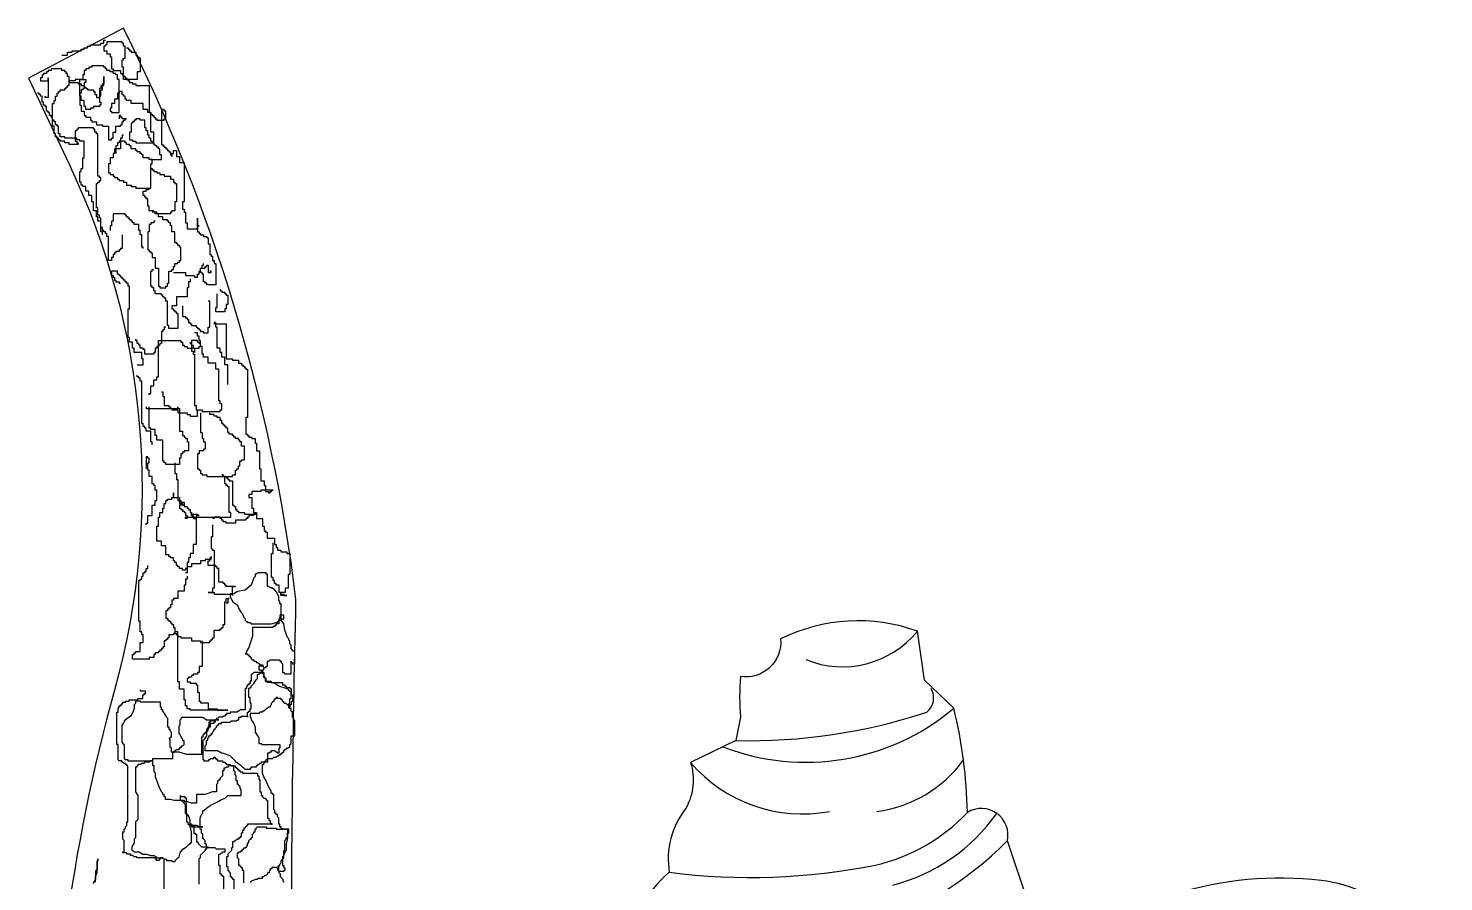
# Model space of a CAD drawing. Extents: x 955 to 1117, y 165 to 443.
# Drawn here: x 955.1 to 1108.8, y 350.2 to 442.9 of the extents above; entities that cross this region are included whole.
import ezdxf

# ---------------------------------------------------------------- set-up
doc = ezdxf.new("R2010")
doc.units = 0
doc.header["$LTSCALE"] = 10
doc.header["$MEASUREMENT"] = 0
for name, color, linetype in [('3', 3, 'CONTINUOUS'), ('4', 4, 'CONTINUOUS'), ('7', 7, 'CONTINUOUS')]:
    doc.layers.add(name, color=color, linetype=linetype)

msp = doc.modelspace()

# ---------------------------------------------------------------- linework, layer by layer
at = {"layer": '3'}
for points in [[(958.69, 439.94), (959.34, 439.94), (959.34, 440.26), (959.84, 440.26), (959.84, 440.43), (960.82, 440.43), (960.82, 440.59), (961.15, 440.59), (961.15, 440.76), (961.48, 440.76), (961.48, 440.92), (961.81, 440.92), (961.81, 441.08), (962.95, 441.08), (962.95, 441.25), (963.28, 441.25), (963.28, 441.58), (963.45, 441.58)], [(965.74, 440.76), (965.91, 440.76), (965.91, 440.59), (966.07, 440.59), (966.07, 440.43), (966.24, 440.43), (966.24, 440.26), (966.73, 440.26), (966.73, 439.94), (966.89, 439.94), (966.89, 439.77), (967.06, 439.77), (967.06, 439.61), (967.22, 439.61), (967.22, 438.13), (966.89, 438.13), (966.89, 437.31), (965.41, 437.31), (965.41, 438.63), (965.25, 438.63), (965.25, 439.45), (965.41, 439.45), (965.41, 439.61), (965.58, 439.61), (965.58, 440.92), (965.41, 440.92), (965.41, 441.25), (965.25, 441.25), (965.25, 441.41), (963.61, 441.41), (963.61, 441.08), (963.45, 441.08), (963.45, 440.92), (963.28, 440.92), (963.28, 440.43), (963.61, 440.43), (963.61, 440.1), (963.94, 440.1), (963.94, 439.77), (964.1, 439.77), (964.1, 438.46), (964.27, 438.46), (964.27, 438.3), (965.09, 438.3), (965.09, 437.97), (965.25, 437.97), (965.25, 437.81), (965.41, 437.81), (965.41, 437.64), (965.58, 437.64), (965.58, 437.48), (965.74, 437.48), (965.74, 437.31), (965.91, 437.31), (965.91, 437.15), (966.07, 437.15), (966.07, 436.99), (966.4, 436.99), (966.4, 436.82), (966.73, 436.82), (966.73, 436.66), (968.2, 436.66), (968.2, 433.71), (968.37, 433.71), (968.37, 433.54), (968.53, 433.54), (968.53, 433.38), (968.7, 433.38), (968.7, 433.21), (968.86, 433.21), (968.86, 433.05), (969.02, 433.05), (969.02, 432.89), (969.84, 432.89), (969.84, 433.05), (970.01, 433.05), (970.01, 433.87), (969.84, 433.87), (969.84, 434.03), (969.52, 434.03), (969.52, 430.26), (969.68, 430.26), (969.68, 430.1), (969.84, 430.1), (969.84, 429.94), (970.01, 429.94), (970.01, 429.77), (970.17, 429.77), (970.17, 429.61), (970.34, 429.61), (970.34, 429.44), (970.5, 429.44), (970.5, 429.12), (970.67, 429.12), (970.67, 428.95), (970.67, 429.28), (970.83, 429.28), (970.83, 429.61), (971.16, 429.61), (971.16, 428.95), (971.49, 428.95), (971.49, 428.3), (971.98, 428.3), (971.98, 424.03), (971.81, 424.03), (971.81, 423.21), (971.98, 423.21), (971.98, 422.88), (972.14, 422.88), (972.14, 421.74), (972.31, 421.74), (972.31, 421.08), (973.45, 421.08), (973.45, 421.41), (973.62, 421.41), (973.45, 421.41), (973.45, 422.23), (973.45, 420.75), (973.62, 420.75), (973.62, 420.59), (973.78, 420.59), (973.78, 420.43), (974.11, 420.43), (974.11, 420.26), (974.44, 420.26), (974.44, 420.1), (974.6, 420.1), (974.6, 419.44), (974.77, 419.44), (974.77, 418.29), (974.93, 418.29), (974.93, 418.13), (975.09, 418.13), (975.09, 417.64), (975.26, 417.64), (975.26, 417.31), (975.42, 417.31), (975.42, 415.01), (974.44, 415.01), (974.44, 415.18), (974.27, 415.18), (974.27, 415.34), (974.11, 415.34), (974.11, 416.16), (973.95, 416.16), (973.95, 416.33), (973.78, 416.33), (973.78, 416.82), (974.27, 416.82), (974.27, 416.98), (974.44, 416.98), (974.44, 417.15), (974.6, 417.15), (974.6, 416.33), (974.93, 416.33), (974.93, 416.49), (974.77, 416.49)], [(965.25, 420.43), (965.25, 418.95), (965.09, 418.95), (965.09, 418.79), (964.92, 418.79), (964.92, 418.62), (964.59, 418.62), (964.59, 418.46), (964.43, 418.46), (964.43, 418.29), (964.27, 418.29), (964.27, 417.97), (964.1, 417.97), (964.1, 417.64), (963.77, 417.64), (963.77, 420.26), (963.61, 420.26), (963.61, 420.59), (963.45, 420.59), (963.45, 420.75), (963.28, 420.75), (963.28, 420.92), (963.12, 420.92), (963.12, 421.24), (962.95, 421.24), (962.95, 422.23), (962.79, 422.23), (962.79, 422.56), (962.63, 422.56), (962.63, 423.38), (962.46, 423.38), (962.46, 426), (962.63, 426), (962.63, 426.16), (962.79, 426.16), (962.79, 426.33), (962.95, 426.33), (962.95, 426.66), (962.79, 426.66), (962.79, 426.82), (962.63, 426.82), (962.63, 431.41), (962.46, 431.41), (962.46, 431.57), (962.3, 431.57), (962.3, 431.9), (962.13, 431.9), (962.13, 432.07), (960.49, 432.07), (960.49, 431.9), (960.33, 431.9), (960.33, 431.74), (960.16, 431.74), (960.16, 430.59), (960.33, 430.59), (960.33, 430.43), (960.49, 430.43), (960.49, 430.26), (959.51, 430.26), (959.51, 430.43), (959.02, 430.43), (959.02, 430.59), (958.52, 430.59), (958.52, 430.75), (958.36, 430.75), (958.36, 430.92), (958.2, 430.92), (958.2, 431.08), (958.03, 431.08), (958.03, 431.41), (957.87, 431.41), (957.87, 432.23), (957.7, 432.23), (957.7, 434.69), (957.87, 434.69), (957.87, 435.02), (958.03, 435.02), (958.03, 435.51), (958.2, 435.51), (958.2, 435.84), (958.36, 435.84), (958.36, 436), (958.52, 436), (958.52, 436.17), (959.02, 436.17), (959.02, 436.33), (959.18, 436.33), (959.18, 436.49), (959.34, 436.49), (959.34, 436.66), (959.51, 436.66), (959.51, 437.64), (959.34, 437.64), (959.34, 437.97), (959.18, 437.97), (959.18, 438.13), (959.02, 438.13), (959.02, 438.3), (958.69, 438.3), (958.69, 438.46), (957.54, 438.46), (957.54, 438.3), (957.21, 438.3), (957.21, 438.13), (957.05, 438.13), (957.05, 437.97), (956.72, 437.97), (956.72, 437.81), (956.56, 437.81), (956.56, 437.48), (956.39, 437.48), (956.39, 437.15), (957.21, 437.15), (957.21, 437.48), (957.21, 435.35), (956.88, 435.35), (956.88, 435.51)], [(968.37, 428.62), (969.52, 428.62), (969.52, 429.12), (969.35, 429.12), (969.35, 429.77), (969.19, 429.77), (969.19, 429.94), (969.02, 429.94), (969.02, 430.1), (968.86, 430.1), (968.86, 430.26), (968.7, 430.26), (968.7, 430.43), (968.53, 430.43), (968.53, 430.59), (968.37, 430.59), (968.37, 430.92), (968.2, 430.92), (968.2, 431.25), (968.04, 431.25), (968.04, 431.74), (967.88, 431.74), (967.88, 432.07), (967.71, 432.07), (967.71, 432.89), (967.22, 432.89), (967.22, 433.05), (966.73, 433.05), (966.73, 432.89), (966.56, 432.89), (966.56, 432.72), (966.4, 432.72), (966.4, 432.56), (966.24, 432.56), (966.24, 431.57), (966.07, 431.57), (966.07, 430.75), (966.4, 430.75), (966.4, 430.59), (966.73, 430.59), (966.73, 430.43), (968.7, 430.43), (968.7, 431.57), (968.37, 431.57), (968.37, 433.71), (968.04, 433.71), (968.04, 434.03), (967.55, 434.03), (967.55, 434.69), (966.24, 434.69), (966.24, 435.02), (965.74, 435.02), (965.74, 435.18), (965.58, 435.18), (965.58, 435.51), (965.41, 435.51), (965.41, 435.67), (965.25, 435.67), (965.25, 436), (964.92, 436), (964.92, 435.84), (964.76, 435.84), (964.76, 435.18), (964.43, 435.18), (964.43, 434.69), (964.1, 434.69), (964.1, 434.2), (963.94, 434.2), (963.94, 433.87), (964.1, 433.87), (964.1, 433.71), (964.92, 433.71), (964.92, 437.31), (964.76, 437.31), (964.76, 437.81), (964.59, 437.81), (964.59, 437.97), (964.27, 437.97), (964.27, 438.13), (963.94, 438.13), (963.94, 438.3), (963.61, 438.3), (963.61, 438.46), (963.45, 438.46), (963.45, 438.63), (963.28, 438.63), (963.28, 438.79), (961.97, 438.79), (961.97, 438.63), (961.64, 438.63), (961.64, 438.46), (961.31, 438.46), (961.31, 438.3), (961.15, 438.3), (961.15, 437.81), (960.99, 437.81), (960.99, 437.31), (960.16, 437.31), (960.16, 437.15), (959.51, 437.15), (959.51, 436.99), (960.49, 436.99), (960.49, 436.82), (960.82, 436.82), (960.82, 436.66), (961.15, 436.66), (961.15, 436.49), (961.31, 436.49), (961.31, 436.33), (961.48, 436.33), (961.48, 436.17), (962.13, 436.17), (962.13, 436), (962.3, 436), (962.3, 435.67), (962.46, 435.67), (962.46, 435.35), (962.79, 435.35), (962.79, 435.51), (962.95, 435.51), (962.95, 436.17), (963.12, 436.17), (963.12, 436.66), (963.28, 436.66), (963.28, 437.64), (963.28, 436.82), (963.12, 436.82), (963.12, 436.66), (962.95, 436.66), (962.95, 436.33), (962.79, 436.33), (962.79, 434.85), (962.95, 434.85), (962.95, 434.53), (962.79, 434.53), (962.79, 434.36), (962.13, 434.36), (962.13, 434.2), (961.81, 434.2), (961.81, 434.03), (961.31, 434.03), (961.31, 434.36), (961.15, 434.36), (961.15, 435.02), (960.82, 435.02), (960.82, 435.51), (960.66, 435.51), (960.66, 437.31), (961.31, 437.31), (961.31, 436.99), (961.15, 436.99), (961.15, 436.33), (960.99, 436.33), (960.99, 436.17), (960.82, 436.17), (960.82, 435.84), (960.66, 435.84), (960.66, 434.53), (960.82, 434.53), (960.82, 433.87), (961.15, 433.87), (961.15, 433.38), (961.31, 433.38), (961.31, 433.21), (961.81, 433.21), (961.81, 432.89), (961.97, 432.89), (961.97, 432.72), (962.46, 432.72), (962.46, 432.39), (963.12, 432.39), (963.12, 432.23), (963.77, 432.23), (963.77, 430.75), (964.1, 430.75), (964.1, 430.92), (964.27, 430.92), (964.27, 431.57), (964.59, 431.57), (964.59, 432.23), (965.09, 432.23), (965.09, 432.39), (965.25, 432.39), (965.25, 432.72), (965.41, 432.72), (965.41, 432.89), (965.58, 432.89), (965.58, 433.05), (965.74, 433.05), (965.25, 433.05), (965.25, 433.21), (965.09, 433.21), (965.09, 433.38), (964.92, 433.38), (964.92, 433.05)], [(963.12, 420.43), (963.12, 420.75), (962.95, 420.75), (962.95, 421.9), (962.63, 421.9), (962.63, 422.39), (962.46, 422.39), (962.46, 423.05), (962.13, 423.05), (962.13, 424.03), (961.97, 424.03), (961.97, 424.69), (961.64, 424.69), (961.64, 425.18), (961.31, 425.18), (961.31, 425.67), (960.99, 425.67), (960.99, 425.84), (960.82, 425.84), (960.82, 426.16), (960.66, 426.16), (960.66, 427.31), (960.82, 427.31), (960.82, 427.64), (960.99, 427.64), (960.99, 428.79), (961.15, 428.79), (961.15, 430.59), (960.66, 430.59), (960.66, 430.75), (960.33, 430.75), (960.33, 430.92), (959.02, 430.92), (959.02, 431.08), (958.52, 431.08), (958.52, 431.41), (958.36, 431.41), (958.36, 432.23), (958.2, 432.23), (958.2, 432.39), (958.03, 432.39), (958.03, 432.72), (957.87, 432.72), (957.87, 432.89), (957.7, 432.89), (957.7, 433.21), (957.54, 433.21), (957.54, 433.38), (957.38, 433.38), (957.38, 433.71), (957.21, 433.71), (957.21, 433.87), (957.05, 433.87), (957.05, 434.36), (956.88, 434.36), (956.88, 434.53), (956.72, 434.53), (956.72, 434.85), (956.56, 434.85), (956.56, 435.51), (956.39, 435.51), (956.39, 435.67), (956.23, 435.67), (956.23, 435.84), (956.06, 435.84)], [(965.41, 431.25), (965.25, 431.25), (965.25, 430.92), (965.09, 430.92), (965.09, 429.77), (964.43, 429.77), (964.43, 429.28), (964.27, 429.28), (964.27, 428.79), (963.94, 428.79), (963.94, 428.13), (963.77, 428.13), (963.77, 427.15), (963.94, 427.15), (963.94, 426.98), (964.27, 426.98), (964.27, 426.82), (964.43, 426.82), (964.43, 426.66), (964.76, 426.66), (964.76, 426.49), (964.92, 426.49), (964.92, 426.33), (965.41, 426.33), (965.41, 426.16), (965.74, 426.16), (965.74, 425.84), (966.24, 425.84), (966.24, 425.67), (966.73, 425.67), (966.73, 425.51), (968.37, 425.51), (968.37, 428.13), (968.53, 428.13), (968.53, 428.62), (968.2, 428.62), (968.2, 428.79), (967.55, 428.79), (967.55, 429.12), (967.38, 429.12), (967.38, 429.28), (967.22, 429.28), (967.22, 429.44), (966.89, 429.44), (966.89, 429.61), (966.73, 429.61), (966.73, 429.77), (966.24, 429.77), (966.24, 430.1), (966.07, 430.1), (966.07, 430.26), (965.74, 430.26), (965.74, 430.43), (965.58, 430.43), (965.58, 430.59), (964.92, 430.59), (964.92, 430.43), (964.76, 430.43), (964.76, 430.1), (964.59, 430.1), (964.59, 429.28)], [(968.37, 427.64), (968.53, 427.64), (968.53, 427.48), (968.7, 427.48), (968.7, 427.31), (969.02, 427.31), (969.02, 427.15), (969.35, 427.15), (969.35, 426.98), (969.84, 426.98), (969.84, 426.82), (970.5, 426.82), (970.5, 426.49), (970.83, 426.49), (970.83, 426.16), (970.99, 426.16), (970.99, 426), (971.16, 426), (971.16, 424.03), (970.99, 424.03), (970.99, 423.05), (970.67, 423.05), (970.67, 422.88), (970.5, 422.88), (970.5, 422.72), (968.86, 422.72), (968.86, 422.88), (968.7, 422.88), (968.7, 423.05), (968.2, 423.05), (968.2, 423.54), (968.04, 423.54), (968.04, 424.36), (967.88, 424.36), (967.88, 424.52), (967.71, 424.52), (967.71, 424.69), (967.55, 424.69), (967.55, 425.18), (967.88, 425.18), (967.88, 425.34), (968.2, 425.34), (968.2, 425.51)], [(968.86, 421.9), (968.7, 421.9), (968.7, 421.74), (968.37, 421.74), (968.37, 421.57), (968.2, 421.57), (968.2, 420.75), (968.04, 420.75), (968.04, 418.79), (968.2, 418.79), (968.2, 418.62), (968.37, 418.62), (968.37, 418.46), (968.53, 418.46), (968.53, 417.97), (968.86, 417.97), (968.86, 416.82), (969.19, 416.82), (969.19, 414.85), (969.35, 414.85), (969.35, 414.69), (970.01, 414.69), (970.01, 414.85), (970.17, 414.85), (970.17, 415.18), (970.34, 415.18), (970.34, 416.49), (970.67, 416.49), (970.67, 416.65), (970.83, 416.65), (970.83, 416.98), (970.99, 416.98), (970.99, 417.31), (971.32, 417.31), (971.32, 417.47), (971.49, 417.47), (971.49, 417.64), (971.65, 417.64), (971.65, 419.11), (971.49, 419.11), (971.49, 419.28), (971.32, 419.28), (971.32, 419.44), (971.16, 419.44), (971.16, 419.61), (970.99, 419.61), (970.99, 420.75), (970.67, 420.75), (970.67, 421.41), (970.5, 421.41), (970.5, 421.74), (970.34, 421.74), (970.34, 421.9), (970.17, 421.9), (970.17, 422.06), (969.68, 422.06), (969.68, 422.39), (969.19, 422.39), (969.19, 422.72), (969.02, 422.72), (969.02, 422.88), (968.53, 422.88)], [(967.55, 418.95), (967.55, 419.11), (967.38, 419.11), (967.38, 420.43), (967.22, 420.43), (967.22, 420.92), (967.06, 420.92), (967.06, 421.57), (966.56, 421.57), (966.56, 421.74), (966.4, 421.74), (966.4, 421.9), (966.24, 421.9), (966.24, 422.06), (966.07, 422.06), (966.07, 422.23), (965.91, 422.23), (965.91, 422.39), (965.74, 422.39), (965.74, 422.56), (965.58, 422.56), (965.58, 422.72), (964.27, 422.72), (964.27, 421.9), (964.1, 421.9), (964.1, 421.41), (963.94, 421.41), (963.94, 420.92)], [(972.63, 415.67), (972.63, 415.34), (972.47, 415.34), (972.47, 414.69), (972.31, 414.69), (972.31, 413.7), (971.16, 413.7), (971.16, 412.72), (970.67, 412.72), (970.67, 412.39), (970.83, 412.39), (970.83, 412.23), (970.99, 412.23), (970.99, 412.06), (971.16, 412.06), (971.16, 411.9), (971.32, 411.9), (971.32, 410.26), (970.34, 410.26), (970.34, 410.59), (970.17, 410.59), (970.17, 413.21), (970.01, 413.21), (970.01, 413.54), (969.84, 413.54), (969.84, 413.7), (969.68, 413.7), (969.68, 413.87), (969.52, 413.87), (969.52, 414.03), (968.86, 414.03), (968.86, 414.36), (968.7, 414.36), (968.7, 414.69), (968.53, 414.69), (968.53, 414.85), (968.37, 414.85), (968.37, 416.49), (968.53, 416.49), (968.53, 416.65), (968.7, 416.65)], [(970.83, 416.33), (972.14, 416.33), (972.14, 416), (973.13, 416), (973.13, 415.83), (973.45, 415.83), (973.45, 416.16), (973.62, 416.16), (973.62, 416.49), (973.78, 416.49), (973.78, 416.82), (973.95, 416.82), (973.95, 417.15), (974.11, 417.15), (974.11, 417.31)], [(966.89, 406.32), (967.55, 406.32), (967.55, 406.98), (967.38, 406.98), (967.38, 407.64), (966.56, 407.64), (966.56, 408.13), (966.4, 408.13), (966.4, 408.78), (966.07, 408.78), (966.07, 409.28), (965.91, 409.28), (965.91, 412.39), (966.07, 412.39), (966.07, 414.85), (965.91, 414.85), (965.91, 415.18), (965.74, 415.18), (965.74, 415.34), (965.58, 415.34), (965.58, 415.51), (965.41, 415.51), (965.41, 415.67), (965.25, 415.67), (965.25, 415.83), (965.09, 415.83), (965.09, 416), (964.92, 416), (964.92, 416.16), (964.76, 416.16), (964.76, 416.49), (964.1, 416.49), (964.1, 416), (964.27, 416), (964.27, 415.83), (964.43, 415.83), (964.43, 415.51), (964.59, 415.51), (964.59, 415.34), (964.92, 415.34), (964.92, 415.18), (965.09, 415.18)], [(975.92, 414.52), (975.92, 414.36), (976.08, 414.36), (976.08, 414.19), (976.41, 414.19), (976.41, 414.03), (976.57, 414.03), (976.57, 413.87), (976.74, 413.87), (976.74, 412.88), (976.57, 412.88), (976.57, 412.39), (976.41, 412.39), (976.41, 412.06), (975.42, 412.06), (975.42, 412.55), (975.59, 412.55), (975.59, 414.03)], [(971.81, 412.72), (971.81, 411.57), (972.14, 411.57), (972.14, 411.41), (972.31, 411.41), (972.31, 411.24), (972.47, 411.24), (972.47, 410.92), (972.63, 410.92), (972.63, 410.75), (972.8, 410.75), (972.8, 410.59), (973.29, 410.59), (973.29, 410.42), (973.45, 410.42), (973.45, 410.26), (973.62, 410.26), (973.62, 410.1), (973.78, 410.1), (973.78, 409.93), (974.11, 409.93), (974.11, 409.77), (974.6, 409.77), (974.6, 410.42), (974.77, 410.42), (974.77, 413.21), (974.6, 413.21)], [(976.74, 404.19), (976.74, 406.32), (976.41, 406.32), (976.41, 407.14), (976.08, 407.14), (976.08, 407.64), (975.92, 407.64), (975.92, 408.13), (975.59, 408.13), (975.59, 410.42), (975.42, 410.42), (975.42, 410.92), (975.26, 410.92), (975.26, 410.75), (976.57, 410.75), (976.57, 406.98), (977.23, 406.98), (977.23, 406.82), (977.88, 406.82), (977.88, 406.49), (978.21, 406.49), (978.21, 406.32), (978.38, 406.32), (978.38, 406.16), (978.54, 406.16), (978.54, 406), (978.7, 406), (978.7, 405.83), (978.87, 405.83), (978.87, 400.59), (978.7, 400.59), (978.7, 398.78), (978.87, 398.78), (978.87, 398.62), (979.03, 398.62), (979.03, 398.45), (979.36, 398.45), (979.36, 398.29), (979.69, 398.29), (979.69, 397.8), (979.85, 397.8), (979.85, 396.98), (980.18, 396.98), (980.18, 395.01), (980.34, 395.01), (980.34, 393.7), (980.67, 393.7), (980.67, 393.21), (980.84, 393.21), (980.84, 392.55), (981.17, 392.55), (981.17, 392.39), (981.33, 392.39), (981.33, 392.55), (981.49, 392.55), (981.49, 392.71), (981.66, 392.71), (980.34, 392.71), (980.34, 392.55), (979.36, 392.55), (979.36, 392.22), (979.03, 392.22), (979.03, 391.9), (979.36, 391.9), (979.36, 390.75), (979.52, 390.75), (979.52, 390.26), (979.85, 390.26), (979.85, 389.6), (980.51, 389.6), (980.51, 388.78), (980.67, 388.78), (980.67, 388.29), (980.84, 388.29), (980.84, 388.12), (981, 388.12), (981, 387.47), (981.82, 387.47), (981.82, 386.81), (981.99, 386.81), (981.99, 386.48), (982.15, 386.48), (982.15, 386.16), (982.48, 386.16), (982.48, 385.99), (983.13, 385.99), (983.13, 385.83), (983.46, 385.83), (983.46, 383.53), (983.3, 383.53), (983.3, 382.06), (982.97, 382.06), (982.97, 381.57), (982.48, 381.57), (982.48, 381.4), (982.81, 381.4), (982.81, 381.24), (983.13, 381.24), (982.48, 381.24), (982.48, 381.57), (982.31, 381.57), (982.31, 382.39), (981.99, 382.39), (981.99, 382.55), (981.82, 382.55), (981.82, 382.88), (981.66, 382.88), (981.66, 383.2), (981.49, 383.2), (981.49, 385.83), (981.66, 385.83), (981.66, 386.98)], [(970.01, 410.42), (969.84, 410.42), (969.84, 410.1), (969.68, 410.1), (969.68, 409.93), (969.52, 409.93), (969.52, 408.62), (969.35, 408.62), (969.35, 408.46), (969.19, 408.46), (969.19, 408.29), (969.02, 408.29), (969.02, 408.13), (968.86, 408.13), (968.86, 407.64), (968.7, 407.64), (968.7, 407.47), (967.71, 407.47), (967.71, 407.96), (967.55, 407.96), (967.55, 408.13), (967.22, 408.13), (967.22, 408.46), (967.06, 408.46), (967.06, 408.62), (966.89, 408.62), (966.89, 408.95), (966.73, 408.95), (966.73, 409.11)], [(968.2, 403.04), (968.2, 403.21), (968.37, 403.21), (968.37, 404.03), (968.7, 404.03), (968.7, 404.68), (969.02, 404.68), (969.02, 405.01), (969.19, 405.01), (969.19, 408.95), (971.65, 408.95), (971.65, 408.78), (971.81, 408.78), (971.81, 408.46), (971.98, 408.46), (971.98, 408.29), (972.31, 408.29), (972.31, 408.13), (973.62, 408.13), (973.62, 408.29), (973.78, 408.29), (973.78, 408.62), (973.62, 408.62), (973.62, 408.78), (973.45, 408.78), (973.45, 408.95), (972.8, 408.95), (972.8, 408.46), (972.96, 408.46), (972.96, 408.13), (973.13, 408.13), (973.13, 407.64)], [(972.63, 408.78), (972.63, 408.62), (972.8, 408.62), (972.8, 407.8), (972.96, 407.8), (972.96, 407.47), (973.13, 407.47), (973.13, 401.9), (973.29, 401.9), (973.29, 401.41), (973.95, 401.41), (973.95, 401.24), (975.92, 401.24), (975.92, 401.41), (976.08, 401.41), (976.08, 402.06), (975.92, 402.06), (975.92, 402.39), (975.75, 402.39), (975.75, 405.83), (975.42, 405.83), (975.42, 406.49), (974.6, 406.49), (974.6, 407.14), (974.11, 407.14), (974.11, 407.47), (973.95, 407.47), (973.95, 408.29), (973.78, 408.29), (973.78, 408.95), (973.62, 408.95), (973.62, 409.44), (973.45, 409.44), (973.45, 409.77), (973.13, 409.77)], [(968.53, 397.63), (968.53, 397.96), (968.37, 397.96), (968.37, 399.11), (967.88, 399.11), (967.88, 399.44), (967.71, 399.44), (967.71, 399.6), (967.55, 399.6), (967.55, 399.93), (967.38, 399.93), (967.38, 404.52), (967.22, 404.52), (967.22, 404.85), (967.06, 404.85), (967.06, 405.01), (966.89, 405.01), (966.89, 405.18)], [(969.52, 403.37), (969.68, 403.37), (969.68, 402.88), (969.84, 402.88), (969.84, 401.9), (970.34, 401.9), (970.34, 401.73), (970.5, 401.73), (970.5, 401.57), (970.67, 401.57), (970.67, 401.41), (971.32, 401.41), (971.32, 401.08), (972.31, 401.08), (972.31, 400.91), (972.63, 400.91), (972.63, 400.75), (973.45, 400.75), (973.45, 401.41), (973.45, 401.24)], [(967.88, 401.73), (967.88, 401.57), (971.32, 401.57), (971.32, 401.73), (971.32, 401.57), (971.49, 401.57), (971.49, 399.11), (971.81, 399.11), (971.81, 398.62), (971.98, 398.62), (971.98, 398.45), (972.14, 398.45), (972.14, 398.29), (972.31, 398.29), (972.31, 397.96), (972.47, 397.96), (972.47, 396.98), (971.98, 396.98), (971.98, 396.81), (971.81, 396.81), (971.81, 396.65), (971.65, 396.65), (971.65, 396.16), (971.49, 396.16), (971.49, 395.5), (970.01, 395.5), (970.01, 395.67), (969.84, 395.67), (969.84, 395.83), (969.68, 395.83), (969.68, 398.13), (969.02, 398.13), (969.02, 398.62), (968.86, 398.62), (968.86, 399.27), (968.37, 399.27), (968.37, 399.44), (968.2, 399.44), (968.2, 401.73)], [(973.78, 401.08), (973.78, 398.95), (973.95, 398.95), (973.95, 398.29), (974.11, 398.29), (974.11, 397.96), (974.27, 397.96), (974.27, 397.14), (974.11, 397.14), (974.11, 396.98), (973.62, 396.98), (973.62, 396.65), (973.45, 396.65), (973.45, 395.01), (973.62, 395.01), (973.62, 394.85), (973.78, 394.85), (973.78, 394.52), (973.95, 394.52), (973.95, 394.35), (974.44, 394.35), (974.44, 394.19), (977.23, 394.19), (977.23, 394.35), (977.56, 394.35), (977.56, 394.85), (977.72, 394.85), (977.72, 395.01), (977.88, 395.01), (977.88, 395.34), (978.05, 395.34), (978.05, 395.83), (978.21, 395.83), (978.21, 395.99), (978.54, 395.99), (978.54, 397.47), (978.21, 397.47), (978.21, 397.96), (978.05, 397.96), (978.05, 398.13), (977.88, 398.13), (977.88, 398.29), (977.56, 398.29), (977.56, 398.45), (977.39, 398.45), (977.39, 398.62), (977.23, 398.62), (977.23, 398.78), (976.9, 398.78), (976.9, 398.95), (976.74, 398.95), (976.74, 399.44), (976.57, 399.44), (976.57, 399.6), (976.41, 399.6), (976.41, 399.77), (976.24, 399.77), (976.24, 399.93), (976.08, 399.93), (976.08, 400.26), (975.92, 400.26), (975.92, 400.59), (975.59, 400.59), (975.59, 400.75), (975.26, 400.75), (975.26, 400.91), (974.77, 400.91), (974.77, 401.08)], [(967.88, 388.94), (967.88, 389.11), (968.04, 389.11), (968.04, 389.93), (968.53, 389.93), (968.53, 391.08), (968.86, 391.08), (968.86, 391.57), (969.02, 391.57), (969.02, 392.71), (968.86, 392.71), (968.86, 393.21), (968.7, 393.21), (968.7, 393.37), (968.53, 393.37), (968.53, 394.19), (968.2, 394.19), (968.2, 394.85), (968.04, 394.85), (968.04, 395.67), (968.2, 395.67), (968.2, 396.16), (968.04, 396.16), (968.04, 396.32), (967.88, 396.32), (967.88, 395.01)], [(970.99, 395.67), (970.99, 394.52), (971.16, 394.52), (971.16, 393.86), (971.32, 393.86), (971.32, 391.57), (971.49, 391.57), (971.49, 391.24), (971.81, 391.24), (971.81, 391.08), (971.98, 391.08), (971.98, 390.91), (972.31, 390.91), (972.31, 390.75), (972.47, 390.75), (972.47, 390.58), (972.63, 390.58), (972.63, 390.26), (972.8, 390.26), (972.8, 389.93), (972.96, 389.93), (972.96, 389.76), (977.06, 389.76), (977.06, 390.26), (976.9, 390.26), (976.9, 393.04), (976.74, 393.04), (976.74, 393.21), (976.57, 393.21), (976.57, 393.37), (976.41, 393.37), (976.41, 394.19), (976.24, 394.19), (976.24, 394.35), (976.08, 394.35), (976.24, 394.35), (976.24, 394.19), (976.57, 394.19), (976.57, 394.03), (976.74, 394.03), (976.74, 393.86), (976.9, 393.86), (976.9, 393.7), (977.23, 393.7), (977.23, 391.08), (977.39, 391.08), (977.39, 390.91), (977.56, 390.91), (977.56, 390.58), (977.72, 390.58), (977.72, 390.42), (977.88, 390.42), (977.88, 390.26), (978.54, 390.26), (978.54, 390.09), (979.85, 390.09), (979.52, 390.09), (979.52, 389.93), (979.03, 389.93), (979.03, 389.76), (978.87, 389.76), (978.87, 389.6), (978.7, 389.6), (978.7, 389.44), (977.56, 389.44), (977.56, 389.11), (976.57, 389.11), (976.57, 389.27), (976.24, 389.27), (976.24, 389.44), (976.08, 389.44), (976.08, 389.6), (975.92, 389.6), (975.92, 389.76), (975.26, 389.76), (975.26, 389.6), (975.09, 389.6)], [(975.09, 388.94), (975.09, 387.63), (974.93, 387.63), (974.93, 386.32), (975.09, 386.32), (975.09, 386.16), (975.26, 386.16), (975.26, 382.06), (975.09, 382.06), (975.09, 381.57), (974.6, 381.57), (975.26, 381.57), (975.26, 381.4), (977.23, 381.4), (977.23, 381.24), (977.23, 382.22), (977.56, 382.22), (976.57, 382.22), (976.57, 382.39), (976.41, 382.39), (976.41, 382.55), (976.24, 382.55), (976.24, 382.71), (975.75, 382.71), (975.75, 384.19), (975.59, 384.19), (975.59, 384.35), (975.42, 384.35), (975.42, 384.52), (974.6, 384.52), (974.6, 385.01), (974.77, 385.01), (974.77, 385.17), (974.93, 385.17), (974.93, 385.5), (974.93, 385.34), (974.77, 385.34), (974.77, 385.17), (974.27, 385.17), (974.27, 385.01), (973.78, 385.01), (973.78, 384.68), (972.8, 384.68), (972.8, 384.35), (972.31, 384.35), (972.31, 384.19), (972.14, 384.19), (972.14, 384.02), (971.81, 384.02), (971.81, 384.19), (971.49, 384.19), (971.49, 384.35), (971.32, 384.35), (971.32, 384.52), (971.16, 384.52), (971.16, 384.84), (970.99, 384.84), (970.99, 385.01), (970.83, 385.01), (970.83, 385.34), (970.5, 385.34), (970.5, 385.5), (970.34, 385.5), (970.34, 385.66), (970.01, 385.66), (970.01, 386.65), (969.52, 386.65), (969.52, 387.14), (969.02, 387.14), (969.02, 388.78), (969.19, 388.78), (969.19, 389.76), (969.35, 389.76), (969.35, 390.26), (969.68, 390.26), (969.68, 390.75), (969.84, 390.75), (969.84, 391.24), (970.01, 391.24), (970.01, 391.57), (970.17, 391.57), (970.17, 391.73), (970.67, 391.73), (970.67, 391.9), (970.83, 391.9), (970.83, 392.39), (970.83, 391.9), (971.49, 391.9), (971.49, 391.57), (971.65, 391.57), (971.65, 391.4), (971.98, 391.4), (971.98, 391.08), (971.49, 391.08), (971.49, 390.75), (971.65, 390.75), (971.65, 390.58), (971.81, 390.58), (971.81, 390.42), (971.98, 390.42), (971.98, 390.26), (972.14, 390.26), (972.14, 389.93), (972.31, 389.93), (972.31, 389.6), (972.14, 389.6), (972.14, 389.76), (972.96, 389.76), (972.96, 389.6), (973.29, 389.6), (973.13, 389.6), (973.13, 389.76), (972.96, 389.76), (972.96, 389.93), (972.8, 389.93), (972.8, 390.09), (973.45, 390.09), (973.45, 389.93), (973.62, 389.93), (973.29, 389.93), (973.29, 386.81), (972.96, 386.81), (972.96, 385.83), (972.63, 385.83), (972.63, 385.34), (972.47, 385.34), (972.47, 384.84), (972.31, 384.84), (972.31, 383.7), (972.14, 383.7)], [(973.95, 376.32), (973.95, 373.53), (973.62, 373.53), (973.62, 372.88), (973.45, 372.88), (973.45, 372.71), (972.96, 372.71), (972.96, 372.55), (972.8, 372.55), (972.8, 372.38), (972.47, 372.38), (972.47, 372.22), (972.31, 372.22), (972.31, 371.89), (972.63, 371.89), (972.63, 371.73), (973.29, 371.73), (973.29, 371.56), (973.45, 371.56), (973.45, 370.74), (973.62, 370.74), (973.62, 369.76), (973.78, 369.76), (973.78, 369.6), (974.6, 369.6), (974.6, 368.94), (975.59, 368.94), (975.59, 368.78), (976.74, 368.78), (972.63, 368.78), (972.63, 368.94), (972.31, 368.94), (972.31, 369.27), (972.14, 369.27), (972.14, 369.92), (971.98, 369.92), (971.98, 371.07), (971.49, 371.07), (971.49, 371.89), (971.32, 371.89), (971.32, 377.3), (970.99, 377.3), (970.99, 377.14), (970.83, 377.14), (970.83, 376.97), (970.34, 376.97), (970.34, 376.65), (970.17, 376.65), (970.17, 376.48), (970.01, 376.48), (970.01, 376.32), (969.84, 376.32), (969.84, 375.66), (969.68, 375.66), (969.68, 375.5), (969.52, 375.5), (969.52, 375.33), (969.35, 375.33), (969.35, 375.17), (969.19, 375.17), (969.19, 375.01), (968.86, 375.01), (968.86, 374.84), (968.7, 374.84), (968.7, 374.51), (968.2, 374.51), (968.2, 374.35), (966.4, 374.35), (966.4, 374.84), (966.56, 374.84), (966.56, 375.01), (966.73, 375.01), (966.73, 375.17), (967.22, 375.17), (967.22, 376.15), (967.55, 376.15), (967.55, 376.97), (967.38, 376.97), (967.38, 377.3), (967.22, 377.3), (967.22, 378.45), (967.06, 378.45), (967.06, 382.88), (967.22, 382.88), (967.22, 383.04), (967.38, 383.04), (967.38, 383.37), (967.55, 383.37), (967.55, 383.7), (967.71, 383.7), (967.71, 383.86), (967.88, 383.86), (967.88, 384.19), (968.04, 384.19), (968.04, 384.52)], [(972.31, 383.37), (972.31, 383.04), (972.14, 383.04), (972.14, 382.39), (971.98, 382.39), (971.98, 381.73), (971.32, 381.73), (971.32, 380.91), (970.83, 380.91), (970.83, 380.75), (970.67, 380.75), (970.67, 380.25), (970.5, 380.25), (970.5, 379.93), (970.34, 379.93), (970.34, 379.76), (970.17, 379.76), (970.17, 379.6), (970.01, 379.6), (970.01, 378.78), (970.17, 378.78), (970.17, 378.61), (970.34, 378.61), (970.34, 378.45), (970.5, 378.45), (970.5, 378.29), (970.67, 378.29), (970.67, 378.12), (970.83, 378.12), (970.83, 377.79), (970.99, 377.79), (970.99, 377.14), (971.16, 377.14), (971.16, 376.97), (971.32, 376.97), (971.32, 376.81), (971.65, 376.81), (971.65, 376.65), (972.8, 376.65), (972.8, 376.32), (973.78, 376.32), (973.78, 376.15), (974.77, 376.15), (974.77, 376.32), (974.93, 376.32), (974.93, 376.48), (975.09, 376.48), (975.09, 376.65), (975.26, 376.65), (975.26, 377.47), (975.92, 377.47), (975.92, 377.63), (976.08, 377.63), (976.08, 377.79), (976.24, 377.79), (976.24, 378.12), (976.41, 378.12), (976.41, 380.58), (976.57, 380.58), (976.57, 380.91), (976.9, 380.91), (976.74, 380.91), (976.74, 380.42), (976.57, 380.42)], [(978.47, 350.04), (978.47, 351.39), (978.34, 351.39), (978.34, 351.66), (978.2, 351.66), (978.2, 351.8), (978.07, 351.8), (978.07, 351.93), (977.93, 351.93), (977.93, 352.61), (977.8, 352.74), (977.8, 353.29), (977.93, 353.29), (977.93, 353.42), (978.2, 353.42), (978.2, 353.56), (978.34, 353.56), (978.34, 353.69), (978.47, 353.69), (978.47, 353.83), (978.61, 353.83), (978.75, 353.96), (978.88, 354.1), (978.88, 354.37), (979.02, 354.37), (979.02, 354.64), (979.15, 354.77), (979.29, 354.77), (979.29, 354.91), (979.42, 355.04), (979.42, 355.31), (979.56, 355.45), (979.56, 355.58), (979.69, 355.58), (979.69, 355.86), (979.83, 355.86), (979.83, 355.99), (979.96, 356.13), (980.91, 356.13), (980.91, 355.99), (981.99, 355.99), (981.99, 355.86), (983.21, 355.86), (983.21, 354.91), (983.08, 354.23), (983.08, 353.56), (982.94, 353.42), (982.94, 353.29), (982.81, 353.15), (982.81, 353.02), (982.67, 352.88), (982.67, 351.93), (982.81, 351.93), (982.81, 351.66), (982.94, 351.66), (982.94, 351.39), (982.81, 351.39), (982.81, 351.26), (982.26, 351.26), (982.26, 351.8), (982.13, 351.8), (982.26, 351.8), (982.26, 351.93), (982.4, 351.93), (982.4, 352.07), (982.53, 352.2), (982.53, 352.47), (982.67, 352.61), (982.81, 352.74), (982.81, 353.56), (982.94, 353.56), (982.94, 354.64), (983.08, 354.77), (983.08, 354.91), (983.21, 355.04), (983.21, 355.45), (983.35, 355.45), (983.35, 355.86), (982.67, 355.86), (982.53, 355.99), (982.53, 356.13), (982.4, 356.13), (982.4, 356.4), (982.26, 356.4), (982.26, 357.07), (982.13, 357.21), (982.13, 357.48), (981.99, 357.48), (981.99, 357.61), (981.86, 357.61), (981.86, 357.88), (981.72, 358.02), (981.72, 359.64), (981.59, 359.64), (981.59, 359.78), (981.45, 359.78), (981.45, 360.05), (981.32, 360.18), (981.05, 360.72), (980.91, 361.13), (980.64, 361.54), (980.5, 361.94), (980.5, 362.89), (980.64, 362.89), (980.64, 363.02), (980.78, 363.16), (980.78, 363.29), (980.91, 363.29), (980.91, 363.43), (981.05, 363.43), (981.05, 363.56), (981.59, 363.56), (981.72, 363.7), (981.99, 363.7), (982.13, 363.84), (982.26, 363.84), (982.4, 363.97), (982.53, 363.97), (982.53, 364.11), (982.67, 364.11), (982.67, 364.24), (982.81, 364.24), (982.81, 364.38), (982.94, 364.51), (983.08, 364.51), (983.08, 364.65), (983.21, 364.65), (983.35, 364.78), (983.48, 364.78), (983.48, 365.05), (983.62, 365.19), (983.62, 366), (984.02, 366), (984.02, 367.62), (983.89, 367.76), (983.89, 367.89), (983.75, 368.03), (983.75, 368.57), (983.62, 368.7), (983.62, 368.97), (983.48, 368.97), (983.35, 369.11), (983.35, 369.25), (983.21, 369.38), (983.08, 369.52), (982.94, 369.52), (982.81, 369.65), (982.67, 369.79), (982.67, 369.92), (982.53, 369.92), (982.53, 370.06), (982.13, 370.06), (982.13, 370.19), (981.99, 370.19), (981.99, 370.06), (981.86, 370.06), (981.86, 369.92), (981.72, 369.92), (981.72, 369.79), (981.59, 369.65), (981.45, 369.52), (981.45, 369.38), (981.32, 369.25), (981.32, 369.11), (981.18, 369.11), (980.78, 368.84), (980.64, 368.7), (980.5, 368.7), (980.5, 368.57), (980.23, 368.57), (980.1, 368.43), (979.15, 368.43), (979.15, 368.03), (979.29, 367.89), (979.29, 367.76), (979.56, 367.35), (979.69, 366.95), (979.69, 366.4), (979.96, 366), (980.1, 365.86), (980.1, 365.19), (980.37, 365.19), (980.5, 365.05), (982.4, 365.05), (982.4, 364.65), (982.26, 364.65), (982.26, 364.11), (982.13, 364.11), (982.13, 364.24), (981.99, 364.24), (981.86, 364.38), (981.45, 364.38), (981.45, 364.24), (981.32, 364.24), (981.18, 364.11), (981.05, 364.11), (981.05, 363.16), (980.37, 363.16), (980.37, 363.02), (980.23, 363.02), (980.1, 362.89), (979.96, 362.89), (979.96, 362.75), (979.83, 362.75), (979.83, 362.62), (979.29, 362.62), (979.29, 362.48), (979.15, 362.48), (979.15, 362.35), (978.61, 362.35), (978.47, 362.48), (978.34, 362.62), (978.2, 362.75), (977.66, 363.16), (977.53, 363.29), (976.99, 363.84), (976.17, 364.11), (976.04, 364.11), (975.63, 364.38), (974.28, 364.38), (974.28, 364.92), (974.41, 365.05), (974.41, 365.46), (974.55, 365.59), (974.55, 365.73), (974.69, 365.86), (974.69, 366), (974.82, 366), (974.82, 366.13), (974.96, 366.13), (974.96, 366.27), (975.09, 366.27), (975.09, 366.4), (975.23, 366.54), (975.23, 366.68), (975.36, 366.68), (975.36, 366.81), (975.5, 366.95), (975.5, 367.08), (975.63, 367.08), (975.63, 367.22), (975.77, 367.22), (975.77, 367.35), (976.04, 367.35), (976.04, 367.49), (976.99, 367.49), (977.12, 367.62), (977.66, 367.62), (977.8, 367.76), (977.93, 367.76), (977.93, 368.03), (978.2, 368.03), (978.2, 368.16), (978.88, 368.16), (978.88, 368.03), (978.88, 368.57), (979.02, 368.57), (979.02, 368.7), (979.15, 368.7), (979.15, 368.97), (979.29, 368.97), (979.29, 369.52), (979.15, 369.65), (979.15, 370.19), (979.02, 370.19), (979.02, 371.14), (979.15, 371.27), (979.29, 371.27), (979.29, 371.41), (979.42, 371.54), (979.56, 371.68), (979.83, 372.09), (979.96, 372.22), (979.96, 372.63), (980.1, 372.76), (980.23, 372.76), (980.37, 372.9), (980.5, 372.9), (980.5, 373.17), (980.64, 373.17), (980.64, 373.44), (980.91, 373.44), (980.91, 373.57), (981.05, 373.57), (981.05, 374.11), (981.18, 374.11), (981.32, 374.25), (982.4, 374.25), (982.4, 374.11), (982.53, 374.11), (982.53, 373.98), (982.67, 373.84), (982.67, 372.9), (982.81, 372.9), (982.94, 372.76), (983.62, 372.76), (983.62, 374.11), (983.62, 373.98), (983.75, 373.98), (983.75, 373.84), (984.02, 373.84), (984.02, 375.2), (983.75, 375.2), (983.75, 375.33), (983.62, 375.47), (983.62, 375.87), (983.48, 376.01), (983.48, 376.28), (983.35, 376.41), (983.35, 376.55), (983.21, 376.68), (982.94, 377.5), (982.81, 378.17), (982.53, 378.58), (982.53, 380.34), (982.4, 380.34), (982.4, 380.61), (982.26, 380.74), (982.26, 381.15), (981.99, 381.69), (981.72, 381.96), (981.59, 381.96), (981.59, 382.09), (981.32, 382.09), (981.18, 382.23), (981.05, 382.23), (981.05, 383.58), (980.91, 383.58), (980.91, 383.72), (979.96, 383.72), (979.83, 383.58), (979.69, 383.58), (979.69, 383.31), (979.56, 383.18), (979.29, 382.36), (978.61, 381.82), (977.8, 381.69), (977.39, 381.42), (976.99, 381.42), (976.99, 381.15), (977.26, 380.61), (977.8, 380.2), (977.93, 379.79), (978.2, 379.39), (978.34, 379.25), (978.47, 378.85), (978.61, 378.71), (978.61, 378.58), (978.75, 378.44), (978.88, 378.44), (978.88, 378.31), (979.15, 378.31), (979.29, 378.17), (981.45, 378.17), (981.99, 378.31), (982.13, 378.31), (982.13, 378.44), (982.26, 378.44), (982.26, 378.58), (982.53, 378.58), (982.53, 378.71), (982.81, 378.71), (982.81, 379.12), (982.4, 379.12), (982.4, 378.71), (982.26, 378.71), (982.26, 378.17), (981.99, 378.17), (981.99, 378.04), (981.86, 378.04), (981.86, 377.9), (981.72, 377.9), (981.59, 377.77), (979.42, 377.77), (979.42, 376.82), (979.29, 376.41), (979.02, 375.6), (978.75, 375.2), (978.75, 375.06), (978.61, 374.93), (978.88, 374.93), (978.88, 374.79), (979.02, 374.79), (979.02, 374.66), (979.15, 374.66), (979.15, 374.52), (979.29, 374.52), (979.29, 374.38), (979.42, 374.25), (979.56, 374.25), (979.56, 374.11), (979.83, 374.11), (979.83, 373.98), (979.96, 373.98), (980.1, 373.84), (980.23, 373.84), (980.23, 373.71), (980.5, 373.71), (980.5, 373.57), (980.64, 373.57), (980.1, 373.57), (980.1, 373.17), (980.37, 373.17), (980.37, 373.03), (980.5, 373.03), (980.5, 372.9), (980.64, 372.9), (980.64, 372.49), (980.78, 372.36), (980.78, 371.95), (981.45, 371.95), (981.45, 371.81), (982.67, 371.81), (982.67, 371.54), (982.94, 371.54), (982.94, 371.41), (983.08, 371.41), (983.08, 371.27), (983.48, 371.27), (983.48, 371.14), (983.62, 371.14), (983.62, 370.46), (983.75, 370.46), (983.75, 369.79), (983.62, 369.65), (983.62, 369.38), (983.48, 369.38), (983.48, 369.11), (983.35, 369.11), (983.35, 369.52), (983.48, 369.52), (983.48, 370.06), (983.62, 370.06), (983.62, 370.73), (983.48, 370.87), (983.21, 371.14), (983.08, 371.14), (982.26, 371.41), (981.86, 371.68), (981.45, 371.81), (981.05, 371.81), (980.91, 371.95), (980.91, 372.22), (980.78, 372.22), (980.78, 372.36), (980.64, 372.36), (980.64, 372.76), (980.5, 372.76), (980.5, 372.9), (979.56, 372.9), (979.42, 372.76), (979.29, 372.63), (979.29, 371.95), (979.15, 371.95), (979.15, 371.68), (979.02, 371.68), (979.02, 371.54), (978.88, 371.54), (978.88, 371.41), (978.75, 371.41), (978.75, 371.14), (978.61, 371.14), (978.61, 368.84), (978.07, 368.84), (977.93, 368.7), (977.8, 368.7), (977.8, 368.57), (976.99, 368.57), (976.99, 368.43), (976.58, 368.43), (976.58, 368.3), (976.44, 368.3), (976.44, 368.16), (976.31, 368.16), (976.17, 368.03), (975.77, 368.03), (975.63, 367.89), (975.5, 367.89), (975.5, 367.76), (975.36, 367.76), (975.36, 367.49), (975.23, 367.49), (975.23, 367.35), (974.82, 367.35), (974.82, 366.95), (974.69, 366.95), (974.69, 366.81), (974.55, 366.81), (974.41, 366.68), (974.41, 366.4), (974.28, 366.4), (974.28, 366.27), (974.14, 366.27), (974.14, 366.13), (974.01, 366.13), (974.01, 365.86), (973.87, 365.86), (973.87, 364.11), (974.01, 364.11), (974.01, 363.43), (974.14, 363.43), (974.14, 363.29), (974.69, 363.29), (974.69, 363.43), (974.82, 363.43), (974.82, 363.56), (975.23, 363.56), (975.23, 363.7), (975.36, 363.7), (975.36, 363.56), (975.5, 363.56), (975.5, 363.43), (975.63, 363.43), (975.63, 363.29), (976.17, 363.29), (976.17, 363.16), (976.44, 363.16), (976.44, 363.02), (976.58, 363.02), (976.58, 362.89), (976.99, 362.89), (977.12, 362.75), (977.53, 362.75), (977.53, 362.62), (977.66, 362.62), (977.66, 362.48), (977.8, 362.48), (977.8, 362.35), (977.93, 362.35), (977.93, 362.21), (978.07, 362.21), (978.07, 362.08), (978.34, 362.08), (978.34, 361.94), (979.96, 361.94), (979.96, 361.67), (980.1, 361.67), (980.1, 361.27), (980.23, 361.27), (980.23, 359.91), (980.37, 359.91), (980.37, 359.51), (980.5, 359.51), (980.5, 359.37), (980.64, 359.24), (980.78, 359.24), (980.91, 359.1), (981.05, 358.97), (981.05, 357.07), (981.18, 357.07), (981.18, 356.8), (981.32, 356.8), (981.32, 356.53), (981.45, 356.53), (981.45, 356.4), (981.59, 356.4), (978.88, 356.4), (978.88, 356.26), (978.75, 356.26), (978.75, 356.13), (978.61, 356.13), (978.61, 355.99), (978.47, 355.99), (978.47, 355.72), (978.34, 355.72), (978.34, 355.45), (978.2, 355.45), (978.2, 355.04), (978.07, 355.04), (978.07, 354.91), (977.93, 354.91), (977.93, 354.77), (977.8, 354.77), (977.39, 354.5), (977.26, 354.5), (977.26, 353.83), (977.12, 353.83), (977.12, 353.56), (976.99, 353.42), (976.72, 353.15), (976.72, 352.88), (976.58, 352.88), (976.58, 351.8), (976.72, 351.8), (976.72, 351.39), (976.85, 351.39), (976.85, 351.26), (976.99, 351.12), (976.99, 350.72), (977.12, 350.72), (977.12, 350.58), (977.26, 350.58), (977.26, 350.45), (977.39, 350.45), (977.39, 347.88)], [(969.81, 349.09), (969.81, 352.61), (969.68, 352.74), (969.41, 352.74), (969.41, 352.61), (969.27, 352.61), (969.27, 352.47), (969, 352.47), (969, 352.61), (968.87, 352.61), (968.87, 352.74), (966.84, 352.74), (966.84, 352.88), (966.57, 352.88), (966.43, 353.02), (966.16, 353.02), (966.16, 353.15), (965.75, 353.15), (965.75, 353.29), (965.35, 353.29), (965.35, 353.42), (965.48, 353.42), (965.48, 354.64), (965.35, 354.77), (965.35, 355.58), (965.48, 355.58), (965.48, 355.86), (965.62, 355.99), (965.62, 356.13), (965.75, 356.26), (965.75, 356.67), (965.89, 356.67), (965.89, 362.75), (965.75, 362.75), (965.75, 362.89), (965.62, 362.89), (965.62, 363.02), (965.48, 363.02), (965.35, 363.16), (965.21, 363.16), (965.21, 363.29), (964.94, 363.29), (964.81, 363.43), (964.81, 365.05), (964.67, 365.05), (964.67, 368.57), (964.81, 368.57), (964.81, 368.97), (964.94, 369.11), (964.94, 369.25), (965.08, 369.25), (965.08, 369.38), (965.21, 369.38), (965.21, 369.52), (965.35, 369.52), (965.35, 369.65), (965.62, 369.65), (965.62, 369.79), (966.02, 369.79), (966.02, 369.92), (966.97, 369.92), (966.97, 370.06), (967.51, 370.06), (967.51, 370.46), (967.65, 370.46), (967.65, 370.6), (967.78, 370.6), (967.78, 370.87), (967.24, 370.87), (967.24, 371)], [(976.31, 349.23), (976.31, 350.72), (976.17, 350.72), (976.17, 350.85), (976.04, 350.85), (976.04, 350.99), (975.9, 350.99), (975.9, 351.93), (975.77, 351.93), (975.77, 353.15), (975.9, 353.15), (976.04, 353.29), (976.17, 353.29), (976.17, 353.42), (976.44, 353.42), (976.44, 353.69), (975.5, 353.69), (975.36, 353.83), (974.41, 353.83), (974.41, 354.23), (974.28, 354.23), (974.28, 354.64), (974.14, 354.77), (974.01, 354.91), (974.01, 355.31), (973.87, 355.45), (973.87, 355.86), (973.74, 355.86), (973.74, 357.07), (973.87, 357.48), (974.01, 357.61), (974.01, 357.88), (974.14, 357.88), (974.41, 358.15), (974.82, 358.43), (975.63, 358.83), (976.04, 359.1), (976.44, 359.24), (976.58, 359.37), (976.72, 359.51), (978.2, 359.51), (978.2, 360.18), (978.07, 360.32), (978.07, 360.45), (977.93, 360.59), (977.93, 360.72), (977.8, 360.72), (977.8, 361.13), (977.66, 361.13), (977.66, 361.67), (977.53, 361.81), (977.53, 362.08), (977.39, 362.21), (977.39, 362.75), (976.85, 362.75), (976.72, 362.62), (976.58, 362.62), (976.44, 362.48), (976.31, 362.48), (976.31, 362.21), (976.17, 362.21), (976.17, 361.67), (976.04, 361.54), (975.9, 361.4), (975.9, 361.27), (975.77, 361.27), (975.77, 361.13), (975.63, 361.13), (975.63, 360.86), (975.5, 360.72), (975.5, 359.91), (975.09, 359.91), (974.28, 359.64), (973.33, 359.64), (973.33, 358.7), (972.79, 358.7), (972.38, 358.83), (972.11, 358.83), (971.98, 358.97), (970.9, 358.97), (970.49, 359.1), (969.95, 359.1), (969.95, 359.37), (969.81, 359.37), (969.81, 359.64), (969.68, 359.64), (969.68, 359.78), (969.54, 359.91), (969.27, 360.45), (969.14, 360.86), (968.87, 361.54), (968.87, 361.94), (968.73, 362.08), (968.73, 362.75), (968.6, 362.75), (968.6, 363.56), (970.76, 363.56), (970.76, 364.24), (970.9, 364.24), (970.9, 364.38), (971.03, 364.38), (971.17, 364.51), (971.44, 364.51), (971.44, 364.65), (971.57, 364.65), (971.57, 364.78), (971.71, 364.78), (971.71, 364.92), (971.84, 364.92), (971.98, 365.05), (971.98, 365.46), (971.84, 365.46), (971.84, 365.59), (971.57, 366.13), (971.44, 366.27), (971.44, 367.08), (971.57, 367.22), (971.57, 367.76), (971.71, 367.89), (971.71, 368.03), (974.01, 368.03), (974.41, 367.76), (975.77, 367.76), (975.5, 367.76), (975.36, 367.62), (974.82, 367.62), (974.82, 367.49), (974.69, 367.49), (974.69, 367.08), (974.55, 366.95), (974.55, 366.54), (974.41, 366.4), (974.41, 366), (974.14, 365.59), (974.01, 365.46), (974.01, 363.97), (972.25, 363.97), (971.44, 364.24), (970.63, 364.24), (970.63, 364.65), (970.49, 364.78), (970.49, 365.59), (970.35, 365.73), (970.49, 365.73), (970.49, 365.86), (970.63, 365.86), (970.63, 366.4), (970.49, 366.54), (970.49, 366.68), (970.35, 366.68), (970.35, 366.95), (970.22, 366.95), (970.22, 367.89), (970.08, 368.03), (970.08, 368.16), (969.95, 368.16), (969.95, 368.3), (969.68, 368.7), (969.68, 368.84), (969.54, 368.84), (969.54, 369.11), (969.41, 369.11), (969.41, 369.65), (967.24, 369.65), (967.24, 369.79), (966.7, 369.79), (966.7, 369.52), (966.57, 369.38), (966.57, 368.97), (966.43, 368.57), (966.16, 368.16), (966.02, 368.03), (965.48, 367.62), (965.48, 367.49), (965.35, 367.35), (965.35, 367.22), (965.21, 367.22), (965.21, 365.32), (965.35, 365.19), (965.48, 365.05), (965.48, 363.56), (965.62, 363.43), (965.89, 363.43), (965.89, 363.29), (968.6, 363.29), (968.33, 363.29), (968.19, 363.16), (967.65, 363.16), (967.65, 363.02), (967.38, 363.02), (967.24, 362.89), (966.97, 362.89), (966.97, 362.75), (966.84, 362.75), (966.84, 362.62), (966.7, 362.62), (966.7, 359.91), (966.97, 359.51), (966.97, 356.94), (966.84, 356.8), (966.7, 356.67), (966.7, 354.91), (966.57, 354.77), (966.57, 354.37), (966.3, 353.96), (966.3, 353.56), (966.43, 353.56), (966.57, 353.42), (967.11, 353.42), (967.51, 353.15), (967.92, 353.15), (968.33, 353.02), (968.73, 353.02), (968.87, 352.88), (969, 352.88), (969, 352.74), (969.54, 352.74), (969.95, 352.61), (970.08, 352.61), (970.08, 352.47), (970.63, 352.47), (970.76, 352.34), (971.03, 352.34), (971.03, 352.47), (971.17, 352.61), (971.3, 352.74), (971.44, 352.88), (971.57, 353.29), (971.84, 353.69), (972.25, 353.96), (972.38, 354.1), (972.52, 354.23), (972.66, 354.23), (972.66, 354.37), (972.79, 354.37), (972.79, 355.58), (972.66, 356.13), (972.66, 356.8), (972.52, 357.21), (972.25, 357.61), (972.25, 359.24), (972.11, 359.24), (972.11, 359.37), (971.71, 359.37), (971.57, 359.51), (971.57, 359.1), (971.71, 358.97), (971.84, 358.83), (972.11, 358.56), (972.11, 357.61), (972.25, 357.48), (972.25, 356.67), (972.38, 356.67), (972.38, 356.4), (972.52, 356.4), (972.52, 356.26), (973.06, 356.26), (973.06, 356.13), (974.01, 356.13), (973.74, 356.13), (973.33, 356.26), (972.93, 356.26), (972.79, 356.4), (972.66, 356.4), (972.66, 356.26), (972.79, 356.26), (972.79, 356.13), (973.06, 356.13), (973.06, 355.45), (973.2, 355.45), (973.2, 355.31), (973.33, 355.31), (973.33, 354.5), (973.47, 354.5), (973.47, 354.37), (973.6, 354.23), (973.74, 354.1), (973.87, 353.96), (974.55, 353.96), (974.69, 353.83), (974.41, 353.83), (974.41, 353.69), (974.28, 353.69), (974.28, 353.56), (974.14, 353.42), (974.01, 353.29), (973.87, 353.15), (973.74, 353.02), (973.74, 352.74), (973.6, 352.61), (973.6, 349.9)], [(962.38, 350.12), (962.38, 350.71), (962.53, 351.15), (962.53, 352.33), (962.67, 352.48), (962.67, 352.63), (962.53, 352.48), (962.53, 351.45), (962.38, 351.3), (962.38, 350.42), (962.08, 349.98)], [(979.18, 350.12), (979.33, 350.27), (979.77, 350.42), (979.92, 350.42), (980.07, 350.56), (980.51, 350.56), (980.51, 350.71), (980.66, 350.71), (980.8, 350.86), (980.95, 350.86), (981.1, 351.01), (981.1, 351.15), (981.25, 351.15), (981.25, 351.3), (981.39, 351.45), (981.39, 351.6), (981.54, 351.6), (981.54, 351.74), (981.98, 351.74), (982.13, 351.6), (982.13, 351.45), (982.28, 351.3), (982.28, 351.15), (982.42, 351.01), (982.42, 350.71), (982.72, 350.42), (982.72, 350.27), (982.87, 350.12)]]:
    msp.add_lwpolyline(points, dxfattribs=at)
for centre, radius, start, end in [((1043.5, 384.01), 10.5, 247.7616, 320.8103), ((1039.52, 388.02), 24.89, 248.7919, 310.186), ((1039.14, 373.54), 16.01, 220.7185, 280.6485), ((1045.52, 371.43), 13.73, 277.1197, 324.1348), ((1044.1, 368.95), 19.76, 284.3107, 324.8632), ((1033.15, 382.99), 40.06, 261.2224, 314.8463)]:
    msp.add_arc(centre, radius, start, end, dxfattribs=at)
at = {"layer": '4'}
for points in [[(965.41, 442.87), (955.07, 437.45), (959.5, 428.1, -0.180195), (964.43, 370.98, 0.070284), (957.53, 318.29, 0.094236)], [(983.64, 335.03, -0.006316), (984.14, 380.82, 0.0856), (965.41, 442.87, 0.097511)], [(1108.79, 337.49, 0.336311), (1095.49, 350.29, 0.209995), (1065.91, 341.22), (1061.41, 354.59, 0.664515), (1057.06, 357.68, 0.056889), (1055.58, 369.01), (1052.4, 372.05), (1051.64, 377.38, 0.203878), (1036.78, 376.53, -0.487219), (1032.42, 372.45, 0.041717), (1032.42, 368.02), (1031.92, 365.5), (1027, 363.1, -0.203754), (1026.51, 358.17, 0.212316), (1024.69, 351.18, 0.228918), (1020.6, 342.42)]]:
    msp.add_lwpolyline(points, format="xyb", dxfattribs=at)
at = {"layer": '7'}
for centre, radius, start, end in [((1051.4, 370.13), 2, 308.9692, 31.0029), ((1033.39, 427.04), 61.56, 268.6313, 288.2416), ((1042.48, 371.55), 20.13, 283.2716, 316.4227), ((1033.49, 420.12), 69.5, 262.7239, 281.2927)]:
    msp.add_arc(centre, radius, start, end, dxfattribs=at)

doc.saveas('drawing.dxf')
